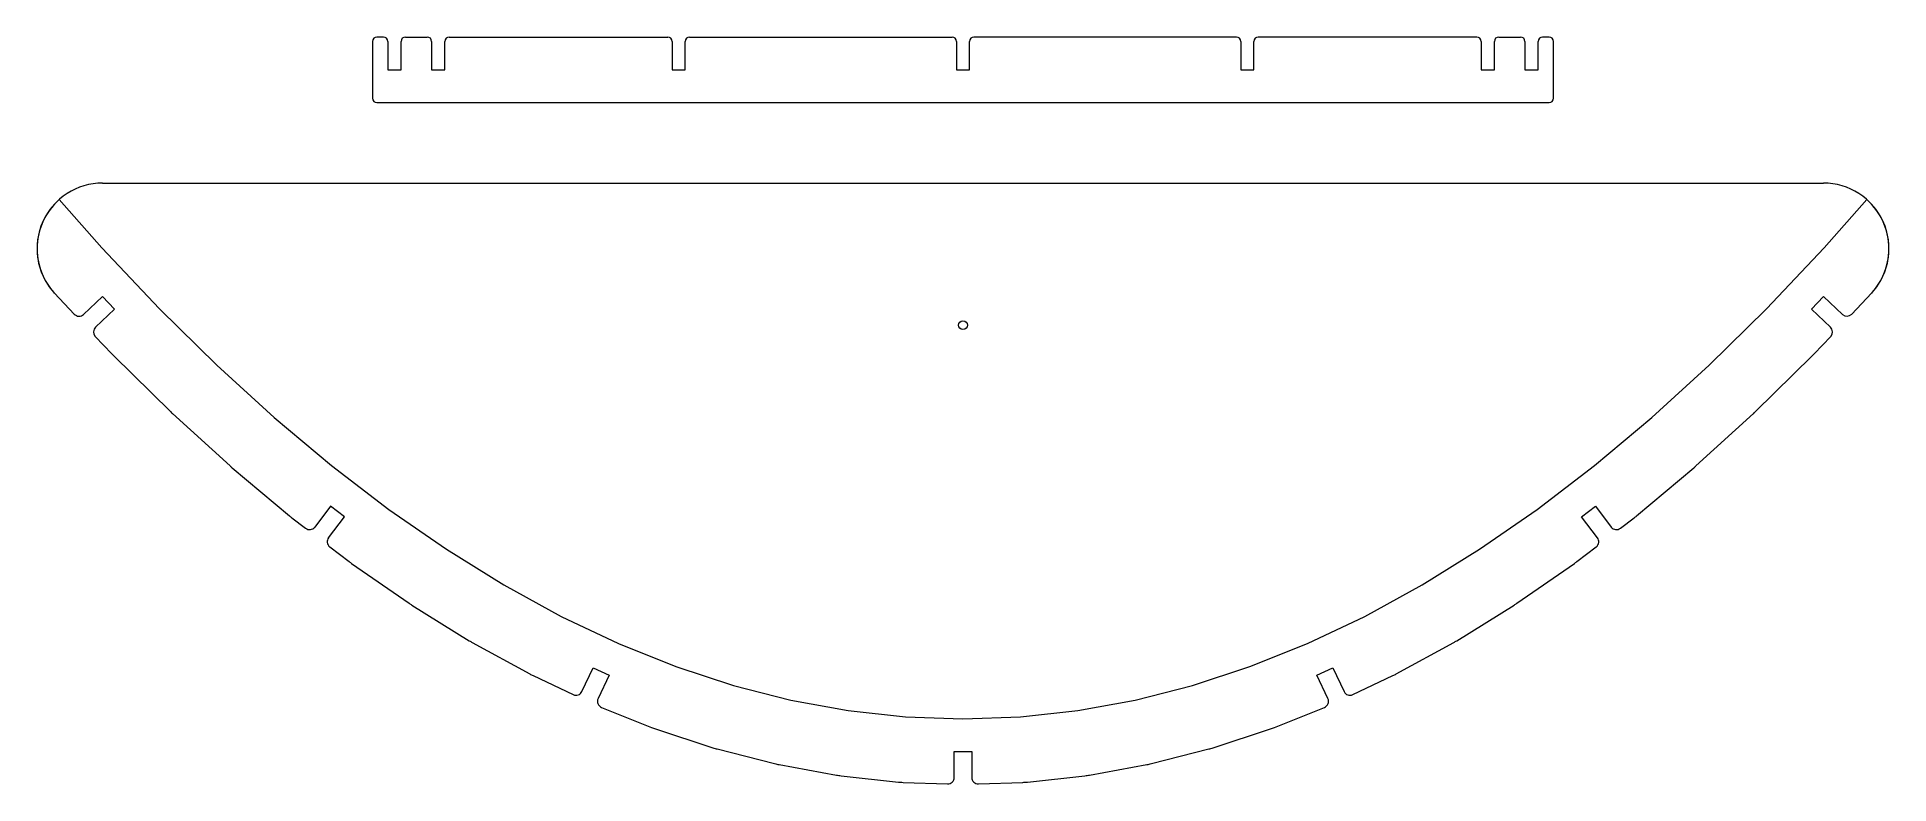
# Model space of a CAD drawing. Header units: millimetres. Extents: x -32 to 392, y 9 to 180.
import ezdxf

# ---------------------------------------------------------------- set-up
doc = ezdxf.new("R2010")
doc.units = ezdxf.units.MM
for name, color, linetype, lineweight, true_color in [('Rib', 7, 'CONTINUOUS', 0, 0x000000), ('Side - Rotation', 7, 'CONTINUOUS', 0, 0x000000), ('Strut', 7, 'CONTINUOUS', 0, 0x000000)]:
    doc.layers.add(name, color=color, linetype=linetype, lineweight=lineweight, true_color=true_color)

msp = doc.modelspace()

# ---------------------------------------------------------------- linework, layer by layer
at = {"layer": 'Rib'}
for p, q in [((48.5, 179), (48.5, 172.5)), ((51.5, 172.5), (51.5, 179)), ((52.5, 180), (57.5, 180)), ((58.5, 179), (58.5, 172.5)), ((61.5, 172.5), (61.5, 179)), ((62.5, 180), (112.5, 180)), ((113.5, 179), (113.5, 172.5)), ((116.5, 172.5), (116.5, 179)), ((117.5, 180), (177.5, 180)), ((178.5, 179), (178.5, 172.5)), ((181.5, 172.5), (181.5, 179)), ((243.5, 179), (243.5, 172.5)), ((246.5, 172.5), (246.5, 179)), ((298.5, 179), (298.5, 172.5)), ((301.5, 172.5), (301.5, 179)), ((302.5, 180), (307.5, 180)), ((308.5, 179), (308.5, 172.5)), ((311.5, 172.5), (311.5, 179)), ((-26.67, 142.84), (-16.88, 131.77)), ((376.88, 131.77), (386.67, 142.84)), ((-16.88, 131.77), (-3.75, 117.89)), ((363.75, 117.89), (376.88, 131.77)), ((-27.77, 121.46), (-23.22, 116.65)), ((-21.1, 116.59), (-16.74, 120.71)), ((-16.74, 120.71), (-13.99, 117.81)), ((373.99, 117.81), (376.74, 120.71)), ((376.74, 120.71), (381.1, 116.59)), ((387.77, 121.46), (383.22, 116.65)), ((-13.99, 117.81), (-18.35, 113.68)), ((-3.75, 117.89), (9.37, 104.97)), ((350.62, 104.97), (363.75, 117.89)), ((378.35, 113.68), (373.99, 117.81)), ((-18.41, 111.56), (-14.65, 107.59)), ((374.65, 107.59), (378.41, 111.56)), ((-14.27, 107.21), (-1.15, 94.29)), ((361.15, 94.29), (374.27, 107.21)), ((9.37, 104.97), (22.5, 93.01)), ((337.5, 93.01), (350.62, 104.97)), ((-0.73, 93.89), (12.4, 81.93)), ((347.6, 81.93), (360.73, 93.89)), ((22.5, 93.01), (35.63, 82.01)), ((324.38, 82.01), (337.5, 93.01)), ((12.86, 81.52), (25.99, 70.51)), ((35.63, 82.01), (48.75, 71.96)), ((311.25, 71.96), (324.38, 82.01)), ((334.01, 70.51), (347.14, 81.52)), ((35.41, 72.72), (31.77, 67.96)), ((38.59, 70.29), (35.41, 72.72)), ((321.41, 70.29), (324.59, 72.72)), ((324.59, 72.72), (328.23, 67.96)), ((26.51, 70.1), (29.66, 67.68)), ((34.94, 65.53), (38.59, 70.29)), ((48.75, 71.96), (61.88, 62.87)), ((298.12, 62.87), (311.25, 71.96)), ((325.06, 65.53), (321.41, 70.29)), ((330.34, 67.68), (333.49, 70.1)), ((35.22, 63.42), (39.63, 60.05)), ((40.21, 59.63), (53.33, 50.54)), ((61.88, 62.87), (75, 54.73)), ((285, 54.73), (298.12, 62.87)), ((306.67, 50.54), (319.79, 59.63)), ((320.37, 60.05), (324.78, 63.42)), ((75, 54.73), (88.12, 47.55)), ((271.87, 47.55), (285, 54.73)), ((53.97, 50.12), (67.1, 41.98)), ((88.12, 47.55), (101.25, 41.33)), ((258.75, 41.33), (271.87, 47.55)), ((292.9, 41.98), (306.03, 50.12)), ((67.8, 41.57), (80.93, 34.39)), ((101.25, 41.33), (114.37, 36.07)), ((245.62, 36.07), (258.75, 41.33)), ((279.07, 34.39), (292.2, 41.57)), ((81.7, 34), (90.88, 29.65)), ((92.88, 30.36), (95.45, 35.78)), ((95.45, 35.78), (99.06, 34.07)), ((99.06, 34.07), (96.55, 28.77)), ((114.37, 36.07), (127.5, 31.76)), ((232.5, 31.76), (245.62, 36.07)), ((260.94, 34.07), (264.55, 35.78)), ((263.45, 28.77), (260.94, 34.07)), ((264.55, 35.78), (267.12, 30.36)), ((269.12, 29.65), (278.3, 34)), ((127.5, 31.76), (140.63, 28.41)), ((219.37, 28.41), (232.5, 31.76)), ((97.35, 26.74), (108.79, 22.15)), ((140.63, 28.41), (153.75, 26.02)), ((153.75, 26.02), (166.87, 24.58)), ((193.12, 24.58), (206.25, 26.02)), ((206.25, 26.02), (219.37, 28.41)), ((251.21, 22.15), (262.65, 26.74)), ((109.7, 21.82), (122.82, 17.51)), ((166.87, 24.58), (180, 24.11)), ((180, 24.11), (193.12, 24.58)), ((237.18, 17.51), (250.3, 21.82)), ((123.79, 17.23), (136.92, 13.88)), ((223.08, 13.88), (236.21, 17.23)), ((137.93, 13.66), (151.06, 11.26)), ((178, 16.61), (182, 16.61)), ((178, 10.72), (178, 16.61)), ((182, 16.61), (182, 10.72)), ((208.94, 11.26), (222.07, 13.66)), ((152.12, 11.11), (165.24, 9.67)), ((166.33, 9.59), (176.45, 9.23)), ((183.55, 9.23), (193.67, 9.59)), ((194.76, 9.67), (207.88, 11.11))]:
    msp.add_line(p, q, dxfattribs=at)
for centre, radius, start, end in [((47.5, 179), 1, 0, 90), ((52.5, 179), 1, 90, 180), ((57.5, 179), 1, 0, 90), ((62.5, 179), 1, 90, 180), ((112.5, 179), 1, 0, 90), ((117.5, 179), 1, 90, 180), ((177.5, 179), 1, 0, 90), ((182.5, 179), 1, 90, 180), ((242.5, 179), 1, 0, 90), ((247.5, 179), 1, 90, 180), ((297.5, 179), 1, 0, 90), ((302.5, 179), 1, 90, 180), ((307.5, 179), 1, 0, 90), ((312.5, 179), 1, 90, 180), ((314, 166), 1, 270, 0), ((-16.73, 131.61), 15, 131.5022, 221.5022), ((376.73, 131.61), 15, 318.4978, 48.4978), ((-16.88, 131.77), 15, 221.5022, 223.4048), ((376.88, 131.77), 15, 316.5952, 318.4978), ((-22.13, 117.68), 1.5, 223.4048, 313.4048), ((382.13, 117.68), 1.5, 226.5952, 316.5952), ((-17.32, 112.59), 1.5, 133.4048, 223.4048), ((377.32, 112.59), 1.5, 316.5952, 46.5952), ((-3.75, 117.89), 15, 223.4048, 225.4511), ((363.75, 117.89), 15, 314.5489, 316.5952), ((9.37, 104.97), 15, 225.4511, 227.6521), ((350.62, 104.97), 15, 312.3479, 314.5489), ((22.5, 93.01), 15, 227.6521, 230.0188), ((337.5, 93.01), 15, 309.9812, 312.3479), ((35.63, 82.01), 15, 230.0188, 232.5614), ((30.58, 68.87), 1.5, 232.5614, 322.5614), ((329.42, 68.87), 1.5, 217.4386, 307.4386), ((324.38, 82.01), 15, 307.4386, 309.9812), ((36.13, 64.61), 1.5, 142.5614, 232.5614), ((323.87, 64.61), 1.5, 307.4386, 37.4386), ((48.75, 71.96), 15, 232.5614, 235.2893), ((311.25, 71.96), 15, 304.7107, 307.4386), ((61.88, 62.87), 15, 235.2893, 238.2097), ((298.12, 62.87), 15, 301.7903, 304.7107), ((75, 54.73), 15, 238.2097, 241.3269), ((285, 54.73), 15, 298.6731, 301.7903), ((88.12, 47.55), 15, 241.3269, 244.641), ((271.87, 47.55), 15, 295.359, 298.6731), ((91.52, 31), 1.5, 244.641, 334.641), ((268.48, 31), 1.5, 205.359, 295.359), ((97.91, 28.13), 1.5, 154.641, 248.1472), ((262.09, 28.13), 1.5, 291.8528, 25.359), ((114.37, 36.07), 15, 248.1472, 251.834), ((245.62, 36.07), 15, 288.166, 291.8528), ((127.5, 31.76), 15, 251.834, 255.6832), ((232.5, 31.76), 15, 284.3168, 288.166), ((140.63, 28.41), 15, 255.6832, 259.6689), ((219.37, 28.41), 15, 280.3311, 284.3168), ((153.75, 26.02), 15, 259.6689, 263.7581), ((166.87, 24.58), 15, 263.7581, 267.912), ((176.5, 10.72), 1.5, 267.912, 0), ((183.5, 10.72), 1.5, 180, 272.088), ((193.12, 24.58), 15, 272.088, 276.2419), ((206.25, 26.02), 15, 276.2419, 280.3311)]:
    msp.add_arc(centre, radius, start, end, dxfattribs=at)
at = {"layer": 'Side - Rotation'}
for p, q in [((-16.73, 146.61), (376.73, 146.61)), ((-27.77, 121.46), (-23.22, 116.65)), ((-21.1, 116.59), (-16.74, 120.71)), ((-16.74, 120.71), (-13.99, 117.81)), ((373.99, 117.81), (376.74, 120.71)), ((376.74, 120.71), (381.1, 116.59)), ((383.22, 116.65), (387.77, 121.46)), ((-13.99, 117.81), (-18.35, 113.68)), ((-3.75, 117.89), (9.37, 104.97)), ((350.62, 104.97), (363.75, 117.89)), ((378.35, 113.68), (373.99, 117.81)), ((-18.41, 111.56), (-14.65, 107.59)), ((374.65, 107.59), (378.41, 111.56)), ((-14.27, 107.21), (-1.15, 94.29)), ((361.15, 94.29), (374.27, 107.21)), ((9.37, 104.97), (22.5, 93.01)), ((337.5, 93.01), (350.62, 104.97)), ((-0.73, 93.89), (12.4, 81.93)), ((347.6, 81.93), (360.73, 93.89)), ((22.5, 93.01), (35.63, 82.01)), ((324.38, 82.01), (337.5, 93.01)), ((12.86, 81.52), (25.99, 70.51)), ((35.63, 82.01), (48.75, 71.96)), ((311.25, 71.96), (324.38, 82.01)), ((334.01, 70.51), (347.14, 81.52)), ((35.41, 72.72), (31.77, 67.96)), ((38.59, 70.29), (35.41, 72.72)), ((321.41, 70.29), (324.59, 72.72)), ((324.59, 72.72), (328.23, 67.96)), ((26.51, 70.1), (29.66, 67.68)), ((34.94, 65.53), (38.59, 70.29)), ((48.75, 71.96), (61.88, 62.87)), ((298.12, 62.87), (311.25, 71.96)), ((325.06, 65.53), (321.41, 70.29)), ((330.34, 67.68), (333.49, 70.1)), ((35.22, 63.42), (39.63, 60.05)), ((40.21, 59.63), (53.33, 50.54)), ((61.88, 62.87), (75, 54.73)), ((285, 54.73), (298.12, 62.87)), ((306.67, 50.54), (319.79, 59.63)), ((320.37, 60.05), (324.78, 63.42)), ((75, 54.73), (88.12, 47.55)), ((271.87, 47.55), (285, 54.73)), ((53.97, 50.12), (67.1, 41.98)), ((88.12, 47.55), (101.25, 41.33)), ((258.75, 41.33), (271.87, 47.55)), ((292.9, 41.98), (306.03, 50.12)), ((67.8, 41.57), (80.93, 34.39)), ((101.25, 41.33), (114.37, 36.07)), ((245.62, 36.07), (258.75, 41.33)), ((279.07, 34.39), (292.2, 41.57)), ((81.7, 34), (90.88, 29.65)), ((92.88, 30.36), (95.45, 35.78)), ((95.45, 35.78), (99.06, 34.07)), ((99.06, 34.07), (96.55, 28.77)), ((114.37, 36.07), (127.5, 31.76)), ((232.5, 31.76), (245.62, 36.07)), ((260.94, 34.07), (264.55, 35.78)), ((263.45, 28.77), (260.94, 34.07)), ((264.55, 35.78), (267.12, 30.36)), ((269.12, 29.65), (278.3, 34)), ((127.5, 31.76), (140.63, 28.41)), ((219.37, 28.41), (232.5, 31.76)), ((97.35, 26.74), (108.79, 22.15)), ((140.63, 28.41), (153.75, 26.02)), ((153.75, 26.02), (166.87, 24.58)), ((193.12, 24.58), (206.25, 26.02)), ((206.25, 26.02), (219.37, 28.41)), ((251.21, 22.15), (262.65, 26.74)), ((109.7, 21.82), (122.82, 17.51)), ((166.87, 24.58), (180, 24.11)), ((180, 24.11), (193.12, 24.58)), ((237.18, 17.51), (250.3, 21.82)), ((123.79, 17.23), (136.92, 13.88)), ((223.08, 13.88), (236.21, 17.23)), ((137.93, 13.66), (151.06, 11.26)), ((178, 16.61), (182, 16.61)), ((178, 10.72), (178, 16.61)), ((182, 16.61), (182, 10.72)), ((208.94, 11.26), (222.07, 13.66)), ((152.12, 11.11), (165.24, 9.67)), ((166.33, 9.59), (176.45, 9.23)), ((183.55, 9.23), (193.67, 9.59)), ((194.76, 9.67), (207.88, 11.11))]:
    msp.add_line(p, q, dxfattribs=at)
msp.add_circle((180, 114.11), 1, dxfattribs=at)
for centre, radius, start, end in [((-16.73, 131.61), 15, 90, 221.5022), ((376.73, 131.61), 15, 318.4978, 90), ((-16.88, 131.77), 15, 221.5022, 223.4048), ((376.88, 131.77), 15, 316.5952, 318.4978), ((-22.13, 117.68), 1.5, 223.4048, 313.4048), ((382.13, 117.68), 1.5, 226.5952, 316.5952), ((-17.32, 112.59), 1.5, 133.4048, 223.4048), ((377.32, 112.59), 1.5, 316.5952, 46.5952), ((-3.75, 117.89), 15, 223.4048, 225.4511), ((363.75, 117.89), 15, 314.5489, 316.5952), ((9.37, 104.97), 15, 225.4511, 227.6521), ((350.62, 104.97), 15, 312.3479, 314.5489), ((22.5, 93.01), 15, 227.6521, 230.0188), ((337.5, 93.01), 15, 309.9812, 312.3479), ((35.63, 82.01), 15, 230.0188, 232.5614), ((30.58, 68.87), 1.5, 232.5614, 322.5614), ((329.42, 68.87), 1.5, 217.4386, 307.4386), ((324.38, 82.01), 15, 307.4386, 309.9812), ((36.13, 64.61), 1.5, 142.5614, 232.5614), ((323.87, 64.61), 1.5, 307.4386, 37.4386), ((48.75, 71.96), 15, 232.5614, 235.2893), ((311.25, 71.96), 15, 304.7107, 307.4386), ((61.88, 62.87), 15, 235.2893, 238.2097), ((298.12, 62.87), 15, 301.7903, 304.7107), ((75, 54.73), 15, 238.2097, 241.3269), ((285, 54.73), 15, 298.6731, 301.7903), ((88.12, 47.55), 15, 241.3269, 244.641), ((271.87, 47.55), 15, 295.359, 298.6731), ((91.52, 31), 1.5, 244.641, 334.641), ((268.48, 31), 1.5, 205.359, 295.359), ((97.91, 28.13), 1.5, 154.641, 248.1472), ((262.09, 28.13), 1.5, 291.8528, 25.359), ((114.37, 36.07), 15, 248.1472, 251.834), ((245.62, 36.07), 15, 288.166, 291.8528), ((127.5, 31.76), 15, 251.834, 255.6832), ((232.5, 31.76), 15, 284.3168, 288.166), ((140.63, 28.41), 15, 255.6832, 259.6689), ((219.37, 28.41), 15, 280.3311, 284.3168), ((153.75, 26.02), 15, 259.6689, 263.7581), ((166.87, 24.58), 15, 263.7581, 267.912), ((176.5, 10.72), 1.5, 267.912, 0), ((183.5, 10.72), 1.5, 180, 272.088), ((193.12, 24.58), 15, 272.088, 276.2419), ((206.25, 26.02), 15, 276.2419, 280.3311)]:
    msp.add_arc(centre, radius, start, end, dxfattribs=at)
at = {"layer": 'Strut'}
for p, q in [((45, 179), (45, 166)), ((47.5, 180), (46, 180)), ((242.5, 180), (182.5, 180)), ((297.5, 180), (247.5, 180)), ((314, 180), (312.5, 180)), ((315, 166), (315, 179)), ((48.5, 172.5), (51.5, 172.5)), ((58.5, 172.5), (61.5, 172.5)), ((113.5, 172.5), (116.5, 172.5)), ((178.5, 172.5), (181.5, 172.5)), ((243.5, 172.5), (246.5, 172.5)), ((298.5, 172.5), (301.5, 172.5)), ((308.5, 172.5), (311.5, 172.5)), ((46, 165), (314, 165))]:
    msp.add_line(p, q, dxfattribs=at)
for centre, start, end in [((46, 179), 90, 180), ((314, 179), 0, 90), ((46, 166), 180, 270)]:
    msp.add_arc(centre, 1, start, end, dxfattribs=at)

doc.saveas('drawing.dxf')
